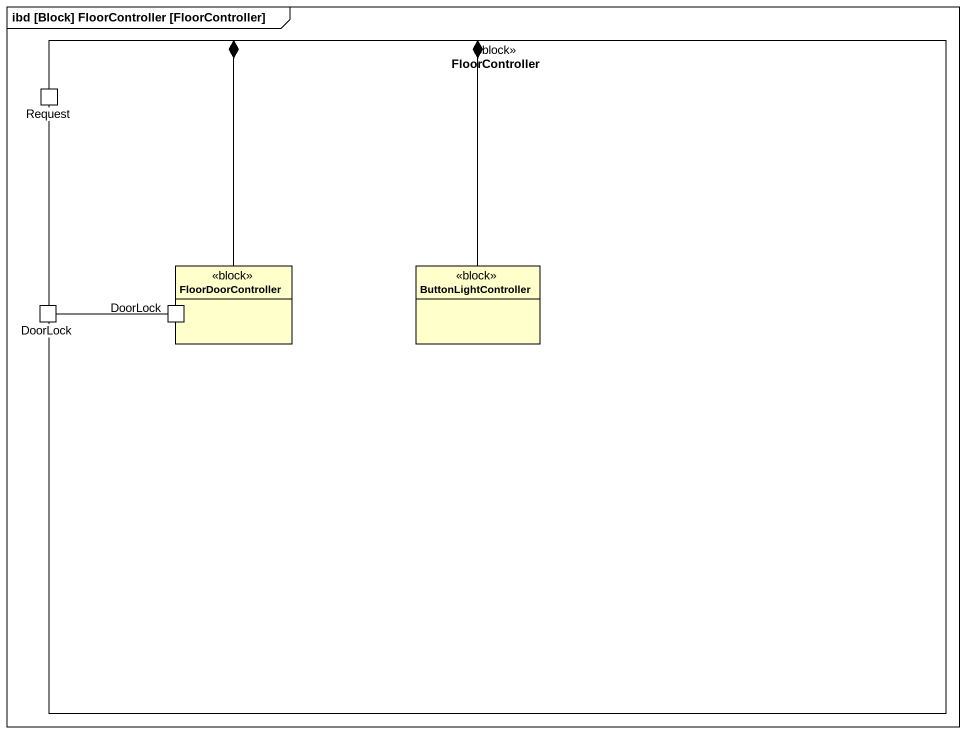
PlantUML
@startuml
mainframe ibd [Block] FloorController [FloorController]
allowmixing
hide circle
hide empty members
rectangle FloorController <<block>> {
  port Request <<FlowPort>>
  rectangle FloorDoorController <<block>> {
    port "DoorLock" as DoorLock_2 <<FlowPort>>
  }
  class ButtonLightController <<block>>
  port DoorLock <<FlowPort>>
}
FloorDoorController -right-* FloorController
ButtonLightController --* FloorController
DoorLock -right- DoorLock_2
@enduml
